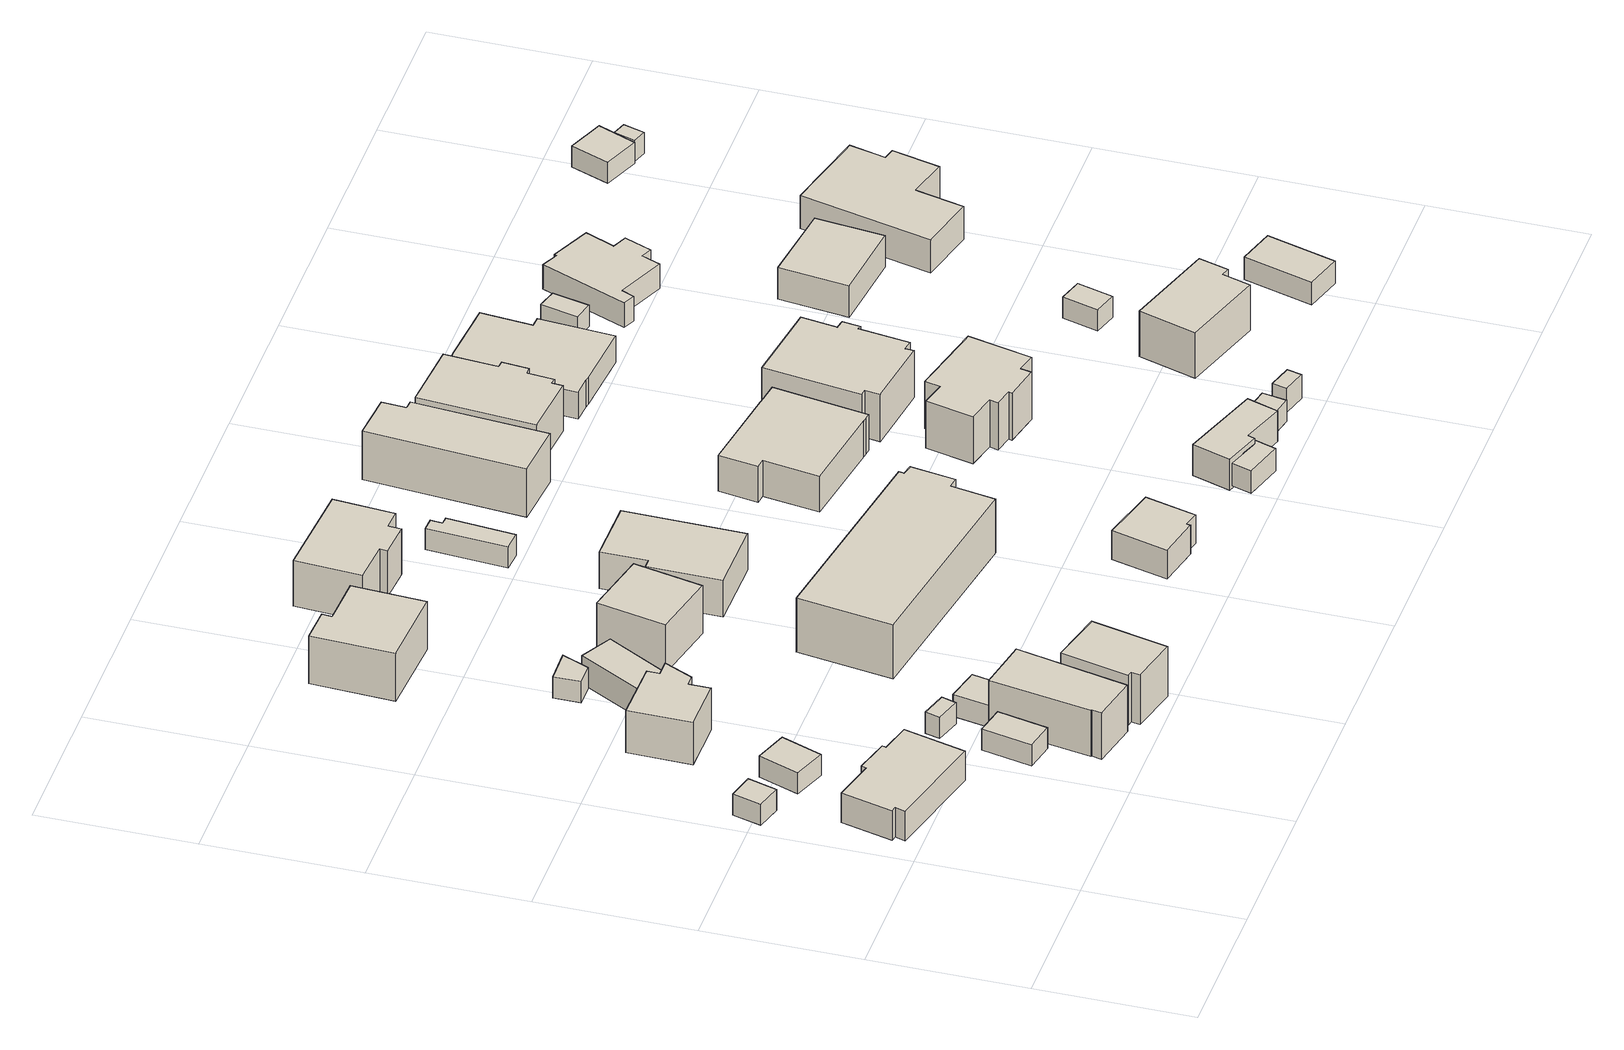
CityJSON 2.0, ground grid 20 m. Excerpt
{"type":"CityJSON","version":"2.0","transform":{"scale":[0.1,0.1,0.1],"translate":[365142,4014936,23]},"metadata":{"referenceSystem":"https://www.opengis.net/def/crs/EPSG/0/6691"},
"CityObjects":{
"building1":{"type":"Building","attributes":{"枝番":1,"利根川水系渡良瀬川洪水浸水想定区域（想定最大規模）.規模":"L2","利根川水系渡良瀬川洪水浸水想定区域（想定最大規模）.浸水ランク":"2","利根川水系渡良瀬川洪水浸水想定区域（想定最大規模）.浸水深":1.16,"利根川水系渡良瀬川洪水浸水想定区域（想定最大規模）.継続時間":5.3,"利根川水系矢場川洪水浸水想定区域（想定最大規模）.規模":"L2","利根川水系矢場川洪水浸水想定区域（想定最大規模）.浸水ランク":"1","利根川水系矢場川洪水浸水想定区域（想定最大規模）.浸水深":0.3,"usage":"413","measuredHeight":4,"BuildingDetails.prefecture":"10","BuildingDetails.city":"10207","BuildingDetails.surveyYear":2016},"geometry":[{"type":"Solid","lod":"1","boundaries":[[[[0,1,2,3]],[[2,4,5,3]],[[1,6,4,2]],[[0,7,6,1]],[[3,5,7,0]],[[4,6,7,5]]]]}]},
"building2":{"type":"Building","attributes":{"枝番":1,"利根川水系渡良瀬川洪水浸水想定区域（想定最大規模）.規模":"L2","利根川水系渡良瀬川洪水浸水想定区域（想定最大規模）.浸水ランク":"2","利根川水系渡良瀬川洪水浸水想定区域（想定最大規模）.浸水深":0.64,"利根川水系渡良瀬川洪水浸水想定区域（想定最大規模）.継続時間":5.4,"利根川水系矢場川洪水浸水想定区域（想定最大規模）.規模":"L2","利根川水系矢場川洪水浸水想定区域（想定最大規模）.浸水ランク":"1","利根川水系矢場川洪水浸水想定区域（想定最大規模）.浸水深":0.3,"usage":"411","measuredHeight":5.2,"BuildingDetails.prefecture":"10","BuildingDetails.city":"10207","BuildingDetails.surveyYear":2016},"geometry":[{"type":"Solid","lod":"1","boundaries":[[[[8,9,10,11,12,13,14,15,16,17]],[[16,18,19,17]],[[15,20,18,16]],[[14,21,20,15]],[[13,22,21,14]],[[12,23,22,13]],[[11,24,23,12]],[[10,25,24,11]],[[9,26,25,10]],[[8,27,26,9]],[[17,19,27,8]],[[18,20,21,22,23,24,25,26,27,19]]]]}]},
"building3":{"type":"Building","attributes":{"枝番":1,"利根川水系渡良瀬川洪水浸水想定区域（想定最大規模）.規模":"L2","利根川水系渡良瀬川洪水浸水想定区域（想定最大規模）.浸水ランク":"2","利根川水系渡良瀬川洪水浸水想定区域（想定最大規模）.浸水深":1.16,"利根川水系渡良瀬川洪水浸水想定区域（想定最大規模）.継続時間":5.3,"利根川水系矢場川洪水浸水想定区域（想定最大規模）.規模":"L2","利根川水系矢場川洪水浸水想定区域（想定最大規模）.浸水ランク":"1","利根川水系矢場川洪水浸水想定区域（想定最大規模）.浸水深":0.3,"usage":"413","measuredHeight":3.2,"BuildingDetails.prefecture":"10","BuildingDetails.city":"10207","BuildingDetails.surveyYear":2016},"geometry":[{"type":"Solid","lod":"1","boundaries":[[[[28,29,30,31]],[[30,32,33,31]],[[29,34,32,30]],[[28,35,34,29]],[[31,33,35,28]],[[32,34,35,33]]]]}]},
"building4":{"type":"Building","attributes":{"枝番":1,"利根川水系渡良瀬川洪水浸水想定区域（想定最大規模）.規模":"L2","利根川水系渡良瀬川洪水浸水想定区域（想定最大規模）.浸水ランク":"2","利根川水系渡良瀬川洪水浸水想定区域（想定最大規模）.浸水深":0.61,"利根川水系渡良瀬川洪水浸水想定区域（想定最大規模）.継続時間":4.1,"利根川水系矢場川洪水浸水想定区域（想定最大規模）.規模":"L2","measuredHeight":4,"BuildingDetails.prefecture":"10","BuildingDetails.city":"10207"},"geometry":[{"type":"Solid","lod":"1","boundaries":[[[[36,37,38,39]],[[38,40,41,39]],[[37,42,40,38]],[[36,43,42,37]],[[39,41,43,36]],[[40,42,43,41]]]]}]},
"building5":{"type":"Building","attributes":{"枝番":1,"利根川水系渡良瀬川洪水浸水想定区域（想定最大規模）.規模":"L2","利根川水系渡良瀬川洪水浸水想定区域（想定最大規模）.浸水ランク":"2","利根川水系渡良瀬川洪水浸水想定区域（想定最大規模）.浸水深":1.21,"利根川水系渡良瀬川洪水浸水想定区域（想定最大規模）.継続時間":5.9,"利根川水系矢場川洪水浸水想定区域（想定最大規模）.規模":"L2","利根川水系矢場川洪水浸水想定区域（想定最大規模）.浸水ランク":"1","利根川水系矢場川洪水浸水想定区域（想定最大規模）.浸水深":0.31,"usage":"401","measuredHeight":6.3,"BuildingDetails.prefecture":"10","BuildingDetails.city":"10207","BuildingDetails.surveyYear":2016},"geometry":[{"type":"Solid","lod":"1","boundaries":[[[[44,45,46,47,48,49,50,51]],[[50,52,53,51]],[[49,54,52,50]],[[48,55,54,49]],[[47,56,55,48]],[[46,57,56,47]],[[45,58,57,46]],[[44,59,58,45]],[[51,53,59,44]],[[52,54,55,56,57,58,59,53]]]]}]},
"building6":{"type":"Building","attributes":{"枝番":1,"利根川水系渡良瀬川洪水浸水想定区域（想定最大規模）.規模":"L2","利根川水系渡良瀬川洪水浸水想定区域（想定最大規模）.浸水ランク":"2","利根川水系渡良瀬川洪水浸水想定区域（想定最大規模）.浸水深":1.22,"利根川水系渡良瀬川洪水浸水想定区域（想定最大規模）.継続時間":4.1,"利根川水系矢場川洪水浸水想定区域（想定最大規模）.規模":"L2","利根川水系矢場川洪水浸水想定区域（想定最大規模）.浸水ランク":"1","利根川水系矢場川洪水浸水想定区域（想定最大規模）.浸水深":0.34,"BuildingDetails.prefecture":"10","BuildingDetails.city":"10207"},"geometry":[{"type":"Solid","lod":"1","boundaries":[[[[60,61,62,63]],[[62,64,65,63]],[[61,66,64,62]],[[60,67,66,61]],[[63,65,67,60]],[[64,66,67,65]]]]}]},
"building7":{"type":"Building","attributes":{"枝番":1,"利根川水系渡良瀬川洪水浸水想定区域（想定最大規模）.規模":"L2","利根川水系渡良瀬川洪水浸水想定区域（想定最大規模）.浸水ランク":"2","利根川水系渡良瀬川洪水浸水想定区域（想定最大規模）.浸水深":0.88,"利根川水系渡良瀬川洪水浸水想定区域（想定最大規模）.継続時間":4.1,"利根川水系矢場川洪水浸水想定区域（想定最大規模）.規模":"L2","利根川水系矢場川洪水浸水想定区域（想定最大規模）.浸水ランク":"1","利根川水系矢場川洪水浸水想定区域（想定最大規模）.浸水深":0.02,"usage":"411","measuredHeight":7.5,"BuildingDetails.prefecture":"10","BuildingDetails.city":"10207","BuildingDetails.surveyYear":2016},"geometry":[{"type":"Solid","lod":"1","boundaries":[[[[68,69,70,71,72,73]],[[72,74,75,73]],[[71,76,74,72]],[[70,77,76,71]],[[69,78,77,70]],[[68,79,78,69]],[[73,75,79,68]],[[74,76,77,78,79,75]]]]}]},
"building8":{"type":"Building","attributes":{"枝番":1,"利根川水系渡良瀬川洪水浸水想定区域（想定最大規模）.規模":"L2","利根川水系渡良瀬川洪水浸水想定区域（想定最大規模）.浸水ランク":"2","利根川水系渡良瀬川洪水浸水想定区域（想定最大規模）.浸水深":1.3,"利根川水系渡良瀬川洪水浸水想定区域（想定最大規模）.継続時間":4.1,"利根川水系矢場川洪水浸水想定区域（想定最大規模）.規模":"L2","利根川水系矢場川洪水浸水想定区域（想定最大規模）.浸水ランク":"1","利根川水系矢場川洪水浸水想定区域（想定最大規模）.浸水深":0.41,"measuredHeight":3.9,"BuildingDetails.prefecture":"10","BuildingDetails.city":"10207"},"geometry":[{"type":"Solid","lod":"1","boundaries":[[[[80,81,82,83]],[[82,84,85,83]],[[81,86,84,82]],[[80,87,86,81]],[[83,85,87,80]],[[84,86,87,85]]]]}]},
"building9":{"type":"Building","attributes":{"枝番":1,"利根川水系渡良瀬川洪水浸水想定区域（想定最大規模）.規模":"L2","利根川水系渡良瀬川洪水浸水想定区域（想定最大規模）.浸水ランク":"2","利根川水系渡良瀬川洪水浸水想定区域（想定最大規模）.浸水深":0.98,"利根川水系渡良瀬川洪水浸水想定区域（想定最大規模）.継続時間":4.1,"利根川水系矢場川洪水浸水想定区域（想定最大規模）.規模":"L2","利根川水系矢場川洪水浸水想定区域（想定最大規模）.浸水ランク":"1","利根川水系矢場川洪水浸水想定区域（想定最大規模）.浸水深":0.09,"usage":"411","measuredHeight":7.8,"BuildingDetails.prefecture":"10","BuildingDetails.city":"10207","BuildingDetails.surveyYear":2016},"geometry":[{"type":"Solid","lod":"1","boundaries":[[[[88,89,90,91,92,93]],[[92,94,95,93]],[[91,96,94,92]],[[90,97,96,91]],[[89,98,97,90]],[[88,99,98,89]],[[93,95,99,88]],[[94,96,97,98,99,95]]]]}]},
"building10":{"type":"Building","attributes":{"枝番":1,"利根川水系渡良瀬川洪水浸水想定区域（想定最大規模）.規模":"L2","利根川水系渡良瀬川洪水浸水想定区域（想定最大規模）.浸水ランク":"2","利根川水系渡良瀬川洪水浸水想定区域（想定最大規模）.浸水深":1.41,"利根川水系渡良瀬川洪水浸水想定区域（想定最大規模）.継続時間":5.9,"利根川水系矢場川洪水浸水想定区域（想定最大規模）.規模":"L2","利根川水系矢場川洪水浸水想定区域（想定最大規模）.浸水ランク":"2","利根川水系矢場川洪水浸水想定区域（想定最大規模）.浸水深":0.51,"usage":"441","measuredHeight":4.3,"BuildingDetails.prefecture":"10","BuildingDetails.city":"10207","BuildingDetails.surveyYear":2016},"geometry":[{"type":"Solid","lod":"1","boundaries":[[[[100,101,102,103]],[[102,104,105,103]],[[101,106,104,102]],[[100,107,106,101]],[[103,105,107,100]],[[104,106,107,105]]]]}]},
"building11":{"type":"Building","attributes":{"枝番":1,"利根川水系渡良瀬川洪水浸水想定区域（想定最大規模）.規模":"L2","利根川水系渡良瀬川洪水浸水想定区域（想定最大規模）.浸水ランク":"2","利根川水系渡良瀬川洪水浸水想定区域（想定最大規模）.浸水深":1.41,"利根川水系渡良瀬川洪水浸水想定区域（想定最大規模）.継続時間":5.9,"利根川水系矢場川洪水浸水想定区域（想定最大規模）.規模":"L2","利根川水系矢場川洪水浸水想定区域（想定最大規模）.浸水ランク":"2","利根川水系矢場川洪水浸水想定区域（想定最大規模）.浸水深":0.53,"usage":"441","measuredHeight":3.3,"BuildingDetails.prefecture":"10","BuildingDetails.city":"10207","BuildingDetails.surveyYear":2016},"geometry":[{"type":"Solid","lod":"1","boundaries":[[[[108,109,110,111]],[[110,112,113,111]],[[109,114,112,110]],[[108,115,114,109]],[[111,113,115,108]],[[112,114,115,113]]]]}]},
"building12":{"type":"Building","attributes":{"枝番":1,"利根川水系渡良瀬川洪水浸水想定区域（想定最大規模）.規模":"L2","利根川水系渡良瀬川洪水浸水想定区域（想定最大規模）.浸水ランク":"2","利根川水系渡良瀬川洪水浸水想定区域（想定最大規模）.浸水深":0.83,"利根川水系渡良瀬川洪水浸水想定区域（想定最大規模）.継続時間":5.1,"利根川水系矢場川洪水浸水想定区域（想定最大規模）.規模":"L2","利根川水系矢場川洪水浸水想定区域（想定最大規模）.浸水ランク":"1","利根川水系矢場川洪水浸水想定区域（想定最大規模）.浸水深":0.1,"usage":"413","measuredHeight":6.8,"BuildingDetails.prefecture":"10","BuildingDetails.city":"10207","BuildingDetails.surveyYear":2016},"geometry":[{"type":"Solid","lod":"1","boundaries":[[[[116,117,118,119,120,121]],[[120,122,123,121]],[[119,124,122,120]],[[118,125,124,119]],[[117,126,125,118]],[[116,127,126,117]],[[121,123,127,116]],[[122,124,125,126,127,123]]]]}]},
"building13":{"type":"Building","attributes":{"枝番":1,"利根川水系渡良瀬川洪水浸水想定区域（想定最大規模）.規模":"L2","利根川水系渡良瀬川洪水浸水想定区域（想定最大規模）.浸水ランク":"2","利根川水系渡良瀬川洪水浸水想定区域（想定最大規模）.浸水深":0.93,"利根川水系渡良瀬川洪水浸水想定区域（想定最大規模）.継続時間":5.1,"利根川水系矢場川洪水浸水想定区域（想定最大規模）.規模":"L2","利根川水系矢場川洪水浸水想定区域（想定最大規模）.浸水ランク":"1","利根川水系矢場川洪水浸水想定区域（想定最大規模）.浸水深":0.09,"measuredHeight":3.9,"BuildingDetails.prefecture":"10","BuildingDetails.city":"10207"},"geometry":[{"type":"Solid","lod":"1","boundaries":[[[[128,129,130,131]],[[130,132,133,131]],[[129,134,132,130]],[[128,135,134,129]],[[131,133,135,128]],[[132,134,135,133]]]]}]},
"building14":{"type":"Building","attributes":{"枝番":1,"利根川水系渡良瀬川洪水浸水想定区域（想定最大規模）.規模":"L2","利根川水系渡良瀬川洪水浸水想定区域（想定最大規模）.浸水ランク":"2","利根川水系渡良瀬川洪水浸水想定区域（想定最大規模）.浸水深":1.1,"利根川水系渡良瀬川洪水浸水想定区域（想定最大規模）.継続時間":5.9,"利根川水系矢場川洪水浸水想定区域（想定最大規模）.規模":"L2","利根川水系矢場川洪水浸水想定区域（想定最大規模）.浸水ランク":"1","利根川水系矢場川洪水浸水想定区域（想定最大規模）.浸水深":0.19,"usage":"411","measuredHeight":7.9,"BuildingDetails.prefecture":"10","BuildingDetails.city":"10207","BuildingDetails.surveyYear":2016},"geometry":[{"type":"Solid","lod":"1","boundaries":[[[[136,137,138,139]],[[138,140,141,139]],[[137,142,140,138]],[[136,143,142,137]],[[139,141,143,136]],[[140,142,143,141]]]]}]},
"building15":{"type":"Building","attributes":{"枝番":1,"利根川水系渡良瀬川洪水浸水想定区域（想定最大規模）.規模":"L2","利根川水系渡良瀬川洪水浸水想定区域（想定最大規模）.浸水ランク":"2","利根川水系渡良瀬川洪水浸水想定区域（想定最大規模）.浸水深":1.11,"利根川水系渡良瀬川洪水浸水想定区域（想定最大規模）.継続時間":5.1,"利根川水系矢場川洪水浸水想定区域（想定最大規模）.規模":"L2","利根川水系矢場川洪水浸水想定区域（想定最大規模）.浸水ランク":"1","利根川水系矢場川洪水浸水想定区域（想定最大規模）.浸水深":0.26,"BuildingDetails.prefecture":"10","BuildingDetails.city":"10207"},"geometry":[{"type":"Solid","lod":"1","boundaries":[[[[144,145,146,147]],[[146,148,149,147]],[[145,150,148,146]],[[144,151,150,145]],[[147,149,151,144]],[[148,150,151,149]]]]}]},
"building16":{"type":"Building","attributes":{"枝番":1,"利根川水系渡良瀬川洪水浸水想定区域（想定最大規模）.規模":"L2","利根川水系渡良瀬川洪水浸水想定区域（想定最大規模）.浸水ランク":"2","利根川水系渡良瀬川洪水浸水想定区域（想定最大規模）.浸水深":1.63,"利根川水系渡良瀬川洪水浸水想定区域（想定最大規模）.継続時間":7.4,"利根川水系矢場川洪水浸水想定区域（想定最大規模）.規模":"L2","利根川水系矢場川洪水浸水想定区域（想定最大規模）.浸水ランク":"2","利根川水系矢場川洪水浸水想定区域（想定最大規模）.浸水深":0.7,"利根川水系矢場川洪水浸水想定区域（想定最大規模）.継続時間":8.7,"usage":"412","measuredHeight":9.5,"BuildingDetails.prefecture":"10","BuildingDetails.city":"10207","BuildingDetails.surveyYear":2016},"geometry":[{"type":"Solid","lod":"1","boundaries":[[[[152,153,154,155,156,157,158,159]],[[158,160,161,159]],[[157,162,160,158]],[[156,163,162,157]],[[155,164,163,156]],[[154,165,164,155]],[[153,166,165,154]],[[152,167,166,153]],[[159,161,167,152]],[[160,162,163,164,165,166,167,161]]]]}]},
"building17":{"type":"Building","attributes":{"枝番":1,"利根川水系渡良瀬川洪水浸水想定区域（想定最大規模）.規模":"L2","利根川水系渡良瀬川洪水浸水想定区域（想定最大規模）.浸水ランク":"2","利根川水系渡良瀬川洪水浸水想定区域（想定最大規模）.浸水深":0.86,"利根川水系渡良瀬川洪水浸水想定区域（想定最大規模）.継続時間":5.1,"利根川水系矢場川洪水浸水想定区域（想定最大規模）.規模":"L2","利根川水系矢場川洪水浸水想定区域（想定最大規模）.浸水ランク":"1","利根川水系矢場川洪水浸水想定区域（想定最大規模）.浸水深":0.1,"usage":"411","measuredHeight":7.8,"BuildingDetails.prefecture":"10","BuildingDetails.city":"10207","BuildingDetails.surveyYear":2016},"geometry":[{"type":"Solid","lod":"1","boundaries":[[[[168,169,170,171,172,173,174,175]],[[174,176,177,175]],[[173,178,176,174]],[[172,179,178,173]],[[171,180,179,172]],[[170,181,180,171]],[[169,182,181,170]],[[168,183,182,169]],[[175,177,183,168]],[[176,178,179,180,181,182,183,177]]]]}]},
"building18":{"type":"Building","attributes":{"枝番":1,"利根川水系渡良瀬川洪水浸水想定区域（想定最大規模）.規模":"L2","利根川水系渡良瀬川洪水浸水想定区域（想定最大規模）.浸水ランク":"2","利根川水系渡良瀬川洪水浸水想定区域（想定最大規模）.浸水深":1.39,"利根川水系渡良瀬川洪水浸水想定区域（想定最大規模）.継続時間":5.7,"利根川水系矢場川洪水浸水想定区域（想定最大規模）.規模":"L2","利根川水系矢場川洪水浸水想定区域（想定最大規模）.浸水ランク":"1","利根川水系矢場川洪水浸水想定区域（想定最大規模）.浸水深":0.49,"usage":"411","measuredHeight":7.4,"BuildingDetails.prefecture":"10","BuildingDetails.city":"10207","BuildingDetails.surveyYear":2016},"geometry":[{"type":"Solid","lod":"1","boundaries":[[[[184,185,186,187,188,189]],[[188,190,191,189]],[[187,192,190,188]],[[186,193,192,187]],[[185,194,193,186]],[[184,195,194,185]],[[189,191,195,184]],[[190,192,193,194,195,191]]]]}]},
"building19":{"type":"Building","attributes":{"枝番":1,"利根川水系渡良瀬川洪水浸水想定区域（想定最大規模）.規模":"L2","利根川水系渡良瀬川洪水浸水想定区域（想定最大規模）.浸水ランク":"2","利根川水系渡良瀬川洪水浸水想定区域（想定最大規模）.浸水深":1.2,"利根川水系渡良瀬川洪水浸水想定区域（想定最大規模）.継続時間":5.5,"利根川水系矢場川洪水浸水想定区域（想定最大規模）.規模":"L2","利根川水系矢場川洪水浸水想定区域（想定最大規模）.浸水ランク":"1","利根川水系矢場川洪水浸水想定区域（想定最大規模）.浸水深":0.32,"usage":"411","measuredHeight":3.1,"BuildingDetails.prefecture":"10","BuildingDetails.city":"10207","BuildingDetails.surveyYear":2016},"geometry":[{"type":"Solid","lod":"1","boundaries":[[[[196,197,198,199,200,201]],[[200,202,203,201]],[[199,204,202,200]],[[198,205,204,199]],[[197,206,205,198]],[[196,207,206,197]],[[201,203,207,196]],[[202,204,205,206,207,203]]]]}]},
"building20":{"type":"Building","attributes":{"枝番":1,"利根川水系渡良瀬川洪水浸水想定区域（想定最大規模）.規模":"L2","利根川水系渡良瀬川洪水浸水想定区域（想定最大規模）.浸水ランク":"2","利根川水系渡良瀬川洪水浸水想定区域（想定最大規模）.浸水深":1.5,"利根川水系渡良瀬川洪水浸水想定区域（想定最大規模）.継続時間":4.9,"利根川水系矢場川洪水浸水想定区域（想定最大規模）.規模":"L2","利根川水系矢場川洪水浸水想定区域（想定最大規模）.浸水ランク":"2","利根川水系矢場川洪水浸水想定区域（想定最大規模）.浸水深":0.57,"usage":"411","measuredHeight":5.4,"BuildingDetails.prefecture":"10","BuildingDetails.city":"10207","BuildingDetails.surveyYear":2016},"geometry":[{"type":"Solid","lod":"1","boundaries":[[[[208,209,210,211,212,213]],[[212,214,215,213]],[[211,216,214,212]],[[210,217,216,211]],[[209,218,217,210]],[[208,219,218,209]],[[213,215,219,208]],[[214,216,217,218,219,215]]]]}]},
"building21":{"type":"Building","attributes":{"枝番":1,"利根川水系渡良瀬川洪水浸水想定区域（想定最大規模）.規模":"L2","利根川水系渡良瀬川洪水浸水想定区域（想定最大規模）.浸水ランク":"2","利根川水系渡良瀬川洪水浸水想定区域（想定最大規模）.浸水深":1.29,"利根川水系渡良瀬川洪水浸水想定区域（想定最大規模）.継続時間":5.5,"利根川水系矢場川洪水浸水想定区域（想定最大規模）.規模":"L2","利根川水系矢場川洪水浸水想定区域（想定最大規模）.浸水ランク":"1","利根川水系矢場川洪水浸水想定区域（想定最大規模）.浸水深":0.4,"usage":"413","measuredHeight":7.7,"BuildingDetails.prefecture":"10","BuildingDetails.city":"10207","BuildingDetails.surveyYear":2016},"geometry":[{"type":"Solid","lod":"1","boundaries":[[[[220,221,222,223,224,225]],[[224,226,227,225]],[[223,228,226,224]],[[222,229,228,223]],[[221,230,229,222]],[[220,231,230,221]],[[225,227,231,220]],[[226,228,229,230,231,227]]]]}]},
"building22":{"type":"Building","attributes":{"枝番":1,"利根川水系渡良瀬川洪水浸水想定区域（想定最大規模）.規模":"L2","利根川水系渡良瀬川洪水浸水想定区域（想定最大規模）.浸水ランク":"2","利根川水系渡良瀬川洪水浸水想定区域（想定最大規模）.浸水深":1.09,"利根川水系渡良瀬川洪水浸水想定区域（想定最大規模）.継続時間":4.5,"利根川水系矢場川洪水浸水想定区域（想定最大規模）.規模":"L2","利根川水系矢場川洪水浸水想定区域（想定最大規模）.浸水ランク":"1","利根川水系矢場川洪水浸水想定区域（想定最大規模）.浸水深":0.06,"measuredHeight":3.7,"BuildingDetails.prefecture":"10","BuildingDetails.city":"10207"},"geometry":[{"type":"Solid","lod":"1","boundaries":[[[[232,233,234,235,236,237]],[[236,238,239,237]],[[235,240,238,236]],[[234,241,240,235]],[[233,242,241,234]],[[232,243,242,233]],[[237,239,243,232]],[[238,240,241,242,243,239]]]]}]},
"building23":{"type":"Building","attributes":{"name":"館林多々良郵便局","枝番":1,"利根川水系渡良瀬川洪水浸水想定区域（想定最大規模）.規模":"L2","利根川水系渡良瀬川洪水浸水想定区域（想定最大規模）.浸水ランク":"2","利根川水系渡良瀬川洪水浸水想定区域（想定最大規模）.浸水深":1.16,"利根川水系渡良瀬川洪水浸水想定区域（想定最大規模）.継続時間":5,"利根川水系矢場川洪水浸水想定区域（想定最大規模）.規模":"L2","利根川水系矢場川洪水浸水想定区域（想定最大規模）.浸水ランク":"1","利根川水系矢場川洪水浸水想定区域（想定最大規模）.浸水深":0.24,"usage":"401","measuredHeight":6.4,"BuildingDetails.prefecture":"10","BuildingDetails.city":"10207","BuildingDetails.surveyYear":2016},"geometry":[{"type":"Solid","lod":"1","boundaries":[[[[244,245,246,247,248,249,250,251,252,253]],[[252,254,255,253]],[[251,256,254,252]],[[250,257,256,251]],[[249,258,257,250]],[[248,259,258,249]],[[247,260,259,248]],[[246,261,260,247]],[[245,262,261,246]],[[244,263,262,245]],[[253,255,263,244]],[[254,256,257,258,259,260,261,262,263,255]]]]}]},
"building24":{"type":"Building","attributes":{"枝番":1,"利根川水系渡良瀬川洪水浸水想定区域（想定最大規模）.規模":"L2","利根川水系渡良瀬川洪水浸水想定区域（想定最大規模）.浸水ランク":"2","利根川水系渡良瀬川洪水浸水想定区域（想定最大規模）.浸水深":1.6,"利根川水系渡良瀬川洪水浸水想定区域（想定最大規模）.継続時間":6.5,"利根川水系矢場川洪水浸水想定区域（想定最大規模）.規模":"L2","利根川水系矢場川洪水浸水想定区域（想定最大規模）.浸水ランク":"2","利根川水系矢場川洪水浸水想定区域（想定最大規模）.浸水深":0.56,"usage":"411","measuredHeight":5.2,"BuildingDetails.prefecture":"10","BuildingDetails.city":"10207","BuildingDetails.surveyYear":2016},"geometry":[{"type":"Solid","lod":"1","boundaries":[[[[264,265,266,267,268,269]],[[268,270,271,269]],[[267,272,270,268]],[[266,273,272,267]],[[265,274,273,266]],[[264,275,274,265]],[[269,271,275,264]],[[270,272,273,274,275,271]]]]}]},
"building25":{"type":"Building","attributes":{"枝番":1,"利根川水系渡良瀬川洪水浸水想定区域（想定最大規模）.規模":"L2","利根川水系渡良瀬川洪水浸水想定区域（想定最大規模）.浸水ランク":"2","利根川水系渡良瀬川洪水浸水想定区域（想定最大規模）.浸水深":0.99,"利根川水系渡良瀬川洪水浸水想定区域（想定最大規模）.継続時間":5.5,"利根川水系矢場川洪水浸水想定区域（想定最大規模）.規模":"L2","利根川水系矢場川洪水浸水想定区域（想定最大規模）.浸水ランク":"1","利根川水系矢場川洪水浸水想定区域（想定最大規模）.浸水深":0.1,"usage":"411","measuredHeight":8.4,"BuildingDetails.prefecture":"10","BuildingDetails.city":"10207","BuildingDetails.surveyYear":2016},"geometry":[{"type":"Solid","lod":"1","boundaries":[[[[276,277,278,279,280,281,282,283,284,285]],[[284,286,287,285]],[[283,288,286,284]],[[282,289,288,283]],[[281,290,289,282]],[[280,291,290,281]],[[279,292,291,280]],[[278,293,292,279]],[[277,294,293,278]],[[276,295,294,277]],[[285,287,295,276]],[[286,288,289,290,291,292,293,294,295,287]]]]}]},
"building26":{"type":"Building","attributes":{"枝番":1,"利根川水系渡良瀬川洪水浸水想定区域（想定最大規模）.規模":"L2","利根川水系渡良瀬川洪水浸水想定区域（想定最大規模）.浸水ランク":"2","利根川水系渡良瀬川洪水浸水想定区域（想定最大規模）.浸水深":1.52,"利根川水系渡良瀬川洪水浸水想定区域（想定最大規模）.継続時間":6.9,"利根川水系矢場川洪水浸水想定区域（想定最大規模）.規模":"L2","利根川水系矢場川洪水浸水想定区域（想定最大規模）.浸水ランク":"2","利根川水系矢場川洪水浸水想定区域（想定最大規模）.浸水深":0.54,"利根川水系矢場川洪水浸水想定区域（想定最大規模）.継続時間":3.6,"usage":"411","measuredHeight":7.9,"BuildingDetails.prefecture":"10","BuildingDetails.city":"10207","BuildingDetails.surveyYear":2016},"geometry":[{"type":"Solid","lod":"1","boundaries":[[[[296,297,298,299,300,301,302,303,304,305,306,307]],[[306,308,309,307]],[[305,310,308,306]],[[304,311,310,305]],[[303,312,311,304]],[[302,313,312,303]],[[301,314,313,302]],[[300,315,314,301]],[[299,316,315,300]],[[298,317,316,299]],[[297,318,317,298]],[[296,319,318,297]],[[307,309,319,296]],[[308,310,311,312,313,314,315,316,317,318,319,309]]]]}]},
"building27":{"type":"Building","attributes":{"枝番":1,"利根川水系渡良瀬川洪水浸水想定区域（想定最大規模）.規模":"L2","利根川水系渡良瀬川洪水浸水想定区域（想定最大規模）.浸水ランク":"2","利根川水系渡良瀬川洪水浸水想定区域（想定最大規模）.浸水深":1.99,"利根川水系渡良瀬川洪水浸水想定区域（想定最大規模）.継続時間":6.5,"利根川水系矢場川洪水浸水想定区域（想定最大規模）.規模":"L2","利根川水系矢場川洪水浸水想定区域（想定最大規模）.浸水ランク":"2","利根川水系矢場川洪水浸水想定区域（想定最大規模）.浸水深":0.93,"measuredHeight":3.1,"BuildingDetails.prefecture":"10","BuildingDetails.city":"10207"},"geometry":[{"type":"Solid","lod":"1","boundaries":[[[[320,321,322,323]],[[322,324,325,323]],[[321,326,324,322]],[[320,327,326,321]],[[323,325,327,320]],[[324,326,327,325]]]]}]},
"building28":{"type":"Building","attributes":{"枝番":1,"利根川水系渡良瀬川洪水浸水想定区域（想定最大規模）.規模":"L2","利根川水系渡良瀬川洪水浸水想定区域（想定最大規模）.浸水ランク":"2","利根川水系渡良瀬川洪水浸水想定区域（想定最大規模）.浸水深":1.15,"利根川水系渡良瀬川洪水浸水想定区域（想定最大規模）.継続時間":5,"利根川水系矢場川洪水浸水想定区域（想定最大規模）.規模":"L2","利根川水系矢場川洪水浸水想定区域（想定最大規模）.浸水ランク":"1","利根川水系矢場川洪水浸水想定区域（想定最大規模）.浸水深":0.18,"usage":"415","measuredHeight":8.1,"BuildingDetails.prefecture":"10","BuildingDetails.city":"10207","BuildingDetails.surveyYear":2016},"geometry":[{"type":"Solid","lod":"1","boundaries":[[[[328,329,330,331,332,333,334,335,336,337,338,339]],[[338,340,341,339]],[[337,342,340,338]],[[336,343,342,337]],[[335,344,343,336]],[[334,345,344,335]],[[333,346,345,334]],[[332,347,346,333]],[[331,348,347,332]],[[330,349,348,331]],[[329,350,349,330]],[[328,351,350,329]],[[339,341,351,328]],[[340,342,343,344,345,346,347,348,349,350,351,341]]]]}]},
"building29":{"type":"Building","attributes":{"枝番":1,"利根川水系渡良瀬川洪水浸水想定区域（想定最大規模）.規模":"L2","利根川水系渡良瀬川洪水浸水想定区域（想定最大規模）.浸水ランク":"2","利根川水系渡良瀬川洪水浸水想定区域（想定最大規模）.浸水深":1.99,"利根川水系渡良瀬川洪水浸水想定区域（想定最大規模）.継続時間":8.1,"利根川水系矢場川洪水浸水想定区域（想定最大規模）.規模":"L2","利根川水系矢場川洪水浸水想定区域（想定最大規模）.浸水ランク":"2","利根川水系矢場川洪水浸水想定区域（想定最大規模）.浸水深":0.89,"利根川水系矢場川洪水浸水想定区域（想定最大規模）.継続時間":7.1,"measuredHeight":3.5,"BuildingDetails.prefecture":"10","BuildingDetails.city":"10207"},"geometry":[{"type":"Solid","lod":"1","boundaries":[[[[352,353,354,355]],[[354,356,357,355]],[[353,358,356,354]],[[352,359,358,353]],[[355,357,359,352]],[[356,358,359,357]]]]}]},
"building30":{"type":"Building","attributes":{"枝番":1,"利根川水系渡良瀬川洪水浸水想定区域（想定最大規模）.規模":"L2","利根川水系渡良瀬川洪水浸水想定区域（想定最大規模）.浸水ランク":"2","利根川水系渡良瀬川洪水浸水想定区域（想定最大規模）.浸水深":1.17,"利根川水系渡良瀬川洪水浸水想定区域（想定最大規模）.継続時間":5.5,"利根川水系矢場川洪水浸水想定区域（想定最大規模）.規模":"L2","利根川水系矢場川洪水浸水想定区域（想定最大規模）.浸水ランク":"1","利根川水系矢場川洪水浸水想定区域（想定最大規模）.浸水深":0.28,"usage":"411","measuredHeight":6.6,"BuildingDetails.prefecture":"10","BuildingDetails.city":"10207","BuildingDetails.surveyYear":2016},"geometry":[{"type":"Solid","lod":"1","boundaries":[[[[360,361,362,363,364,365,366,367,368,369,370,371]],[[370,372,373,371]],[[369,374,372,370]],[[368,375,374,369]],[[367,376,375,368]],[[366,377,376,367]],[[365,378,377,366]],[[364,379,378,365]],[[363,380,379,364]],[[362,381,380,363]],[[361,382,381,362]],[[360,383,382,361]],[[371,373,383,360]],[[372,374,375,376,377,378,379,380,381,382,383,373]]]]}]},
"building31":{"type":"Building","attributes":{"枝番":1,"利根川水系渡良瀬川洪水浸水想定区域（想定最大規模）.規模":"L2","利根川水系渡良瀬川洪水浸水想定区域（想定最大規模）.浸水ランク":"2","利根川水系渡良瀬川洪水浸水想定区域（想定最大規模）.浸水深":1.69,"利根川水系渡良瀬川洪水浸水想定区域（想定最大規模）.継続時間":8.1,"利根川水系矢場川洪水浸水想定区域（想定最大規模）.規模":"L2","利根川水系矢場川洪水浸水想定区域（想定最大規模）.浸水ランク":"2","利根川水系矢場川洪水浸水想定区域（想定最大規模）.浸水深":0.57,"利根川水系矢場川洪水浸水想定区域（想定最大規模）.継続時間":7.1,"usage":"411","measuredHeight":7.5,"BuildingDetails.prefecture":"10","BuildingDetails.city":"10207","BuildingDetails.surveyYear":2016},"geometry":[{"type":"Solid","lod":"1","boundaries":[[[[384,385,386,387,388,389]],[[388,390,391,389]],[[387,392,390,388]],[[386,393,392,387]],[[385,394,393,386]],[[384,395,394,385]],[[389,391,395,384]],[[390,392,393,394,395,391]]]]}]},
"building32":{"type":"Building","attributes":{"枝番":1,"利根川水系渡良瀬川洪水浸水想定区域（想定最大規模）.規模":"L2","利根川水系渡良瀬川洪水浸水想定区域（想定最大規模）.浸水ランク":"2","利根川水系渡良瀬川洪水浸水想定区域（想定最大規模）.浸水深":1.37,"利根川水系渡良瀬川洪水浸水想定区域（想定最大規模）.継続時間":5.5,"利根川水系矢場川洪水浸水想定区域（想定最大規模）.規模":"L2","利根川水系矢場川洪水浸水想定区域（想定最大規模）.浸水ランク":"1","利根川水系矢場川洪水浸水想定区域（想定最大規模）.浸水深":0.46,"BuildingDetails.prefecture":"10","BuildingDetails.city":"10207"},"geometry":[{"type":"Solid","lod":"1","boundaries":[[[[396,397,398,399]],[[398,400,401,399]],[[397,402,400,398]],[[396,403,402,397]],[[399,401,403,396]],[[400,402,403,401]]]]}]},
"building33":{"type":"Building","attributes":{"枝番":1,"利根川水系渡良瀬川洪水浸水想定区域（想定最大規模）.規模":"L2","利根川水系渡良瀬川洪水浸水想定区域（想定最大規模）.浸水ランク":"2","利根川水系渡良瀬川洪水浸水想定区域（想定最大規模）.浸水深":1.41,"利根川水系渡良瀬川洪水浸水想定区域（想定最大規模）.継続時間":6.8,"利根川水系矢場川洪水浸水想定区域（想定最大規模）.規模":"L2","利根川水系矢場川洪水浸水想定区域（想定最大規模）.浸水ランク":"1","利根川水系矢場川洪水浸水想定区域（想定最大規模）.浸水深":0.33,"BuildingDetails.prefecture":"10","BuildingDetails.city":"10207"},"geometry":[{"type":"Solid","lod":"1","boundaries":[[[[404,405,406,407]],[[406,408,409,407]],[[405,410,408,406]],[[404,411,410,405]],[[407,409,411,404]],[[408,410,411,409]]]]}]},
"building34":{"type":"Building","attributes":{"枝番":1,"利根川水系渡良瀬川洪水浸水想定区域（想定最大規模）.規模":"L2","利根川水系渡良瀬川洪水浸水想定区域（想定最大規模）.浸水ランク":"2","利根川水系渡良瀬川洪水浸水想定区域（想定最大規模）.浸水深":0.96,"利根川水系渡良瀬川洪水浸水想定区域（想定最大規模）.継続時間":5.5,"利根川水系矢場川洪水浸水想定区域（想定最大規模）.規模":"L2","利根川水系矢場川洪水浸水想定区域（想定最大規模）.浸水ランク":"1","利根川水系矢場川洪水浸水想定区域（想定最大規模）.浸水深":0.02,"usage":"422","measuredHeight":4.4,"BuildingDetails.prefecture":"10","BuildingDetails.city":"10207","BuildingDetails.surveyYear":2016},"geometry":[{"type":"Solid","lod":"1","boundaries":[[[[412,413,414,415,416,417,418,419,420,421,422,423]],[[422,424,425,423]],[[421,426,424,422]],[[420,427,426,421]],[[419,428,427,420]],[[418,429,428,419]],[[417,430,429,418]],[[416,431,430,417]],[[415,432,431,416]],[[414,433,432,415]],[[413,434,433,414]],[[412,435,434,413]],[[423,425,435,412]],[[424,426,427,428,429,430,431,432,433,434,435,425]]]]}]},
"building35":{"type":"Building","attributes":{"枝番":1,"利根川水系渡良瀬川洪水浸水想定区域（想定最大規模）.規模":"L2","利根川水系渡良瀬川洪水浸水想定区域（想定最大規模）.浸水ランク":"2","利根川水系渡良瀬川洪水浸水想定区域（想定最大規模）.浸水深":1.04,"利根川水系渡良瀬川洪水浸水想定区域（想定最大規模）.継続時間":5.4,"利根川水系矢場川洪水浸水想定区域（想定最大規模）.規模":"L2","利根川水系矢場川洪水浸水想定区域（想定最大規模）.浸水ランク":"1","利根川水系矢場川洪水浸水想定区域（想定最大規模）.浸水深":0.07,"usage":"411","measuredHeight":5.1,"BuildingDetails.prefecture":"10","BuildingDetails.city":"10207","BuildingDetails.surveyYear":2016},"geometry":[{"type":"Solid","lod":"1","boundaries":[[[[436,437,438,439]],[[438,440,441,439]],[[437,442,440,438]],[[436,443,442,437]],[[439,441,443,436]],[[440,442,443,441]]]]}]},
"building36":{"type":"Building","attributes":{"枝番":1,"利根川水系渡良瀬川洪水浸水想定区域（想定最大規模）.規模":"L2","利根川水系渡良瀬川洪水浸水想定区域（想定最大規模）.浸水ランク":"2","利根川水系渡良瀬川洪水浸水想定区域（想定最大規模）.浸水深":1.39,"利根川水系渡良瀬川洪水浸水想定区域（想定最大規模）.継続時間":8.1,"利根川水系矢場川洪水浸水想定区域（想定最大規模）.規模":"L2","利根川水系矢場川洪水浸水想定区域（想定最大規模）.浸水ランク":"1","利根川水系矢場川洪水浸水想定区域（想定最大規模）.浸水深":0.25,"利根川水系矢場川洪水浸水想定区域（想定最大規模）.継続時間":7.1,"usage":"411","measuredHeight":3.4,"BuildingDetails.prefecture":"10","BuildingDetails.city":"10207","BuildingDetails.surveyYear":2016},"geometry":[{"type":"Solid","lod":"1","boundaries":[[[[444,445,446,447]],[[446,448,449,447]],[[445,450,448,446]],[[444,451,450,445]],[[447,449,451,444]],[[448,450,451,449]]]]}]},
"building37":{"type":"Building","attributes":{"枝番":1,"利根川水系渡良瀬川洪水浸水想定区域（想定最大規模）.規模":"L2","利根川水系渡良瀬川洪水浸水想定区域（想定最大規模）.浸水ランク":"2","利根川水系渡良瀬川洪水浸水想定区域（想定最大規模）.浸水深":1.23,"利根川水系渡良瀬川洪水浸水想定区域（想定最大規模）.継続時間":5.4,"利根川水系矢場川洪水浸水想定区域（想定最大規模）.規模":"L2","利根川水系矢場川洪水浸水想定区域（想定最大規模）.浸水ランク":"1","利根川水系矢場川洪水浸水想定区域（想定最大規模）.浸水深":0.17,"usage":"411","measuredHeight":7.1,"BuildingDetails.prefecture":"10","BuildingDetails.city":"10207","BuildingDetails.surveyYear":2016},"geometry":[{"type":"Solid","lod":"1","boundaries":[[[[452,453,454,455,456,457,458,459]],[[458,460,461,459]],[[457,462,460,458]],[[456,463,462,457]],[[455,464,463,456]],[[454,465,464,455]],[[453,466,465,454]],[[452,467,466,453]],[[459,461,467,452]],[[460,462,463,464,465,466,467,461]]]]}]},
"building38":{"type":"Building","attributes":{"枝番":1,"利根川水系渡良瀬川洪水浸水想定区域（想定最大規模）.規模":"L2","利根川水系渡良瀬川洪水浸水想定区域（想定最大規模）.浸水ランク":"2","利根川水系渡良瀬川洪水浸水想定区域（想定最大規模）.浸水深":0.96,"利根川水系渡良瀬川洪水浸水想定区域（想定最大規模）.継続時間":5.4,"利根川水系矢場川洪水浸水想定区域（想定最大規模）.規模":"L2","利根川水系矢場川洪水浸水想定区域（想定最大規模）.浸水ランク":"1","利根川水系矢場川洪水浸水想定区域（想定最大規模）.浸水深":0.14,"BuildingDetails.prefecture":"10","BuildingDetails.city":"10207"},"geometry":[{"type":"Solid","lod":"1","boundaries":[[[[468,469,470,471]],[[470,472,473,471]],[[469,474,472,470]],[[468,475,474,469]],[[471,473,475,468]],[[472,474,475,473]]]]}]},
"building39":{"type":"Building","attributes":{"枝番":1,"利根川水系渡良瀬川洪水浸水想定区域（想定最大規模）.規模":"L2","利根川水系渡良瀬川洪水浸水想定区域（想定最大規模）.浸水ランク":"2","利根川水系渡良瀬川洪水浸水想定区域（想定最大規模）.浸水深":0.64,"利根川水系渡良瀬川洪水浸水想定区域（想定最大規模）.継続時間":5.4,"利根川水系矢場川洪水浸水想定区域（想定最大規模）.規模":"L2","BuildingDetails.prefecture":"10","BuildingDetails.city":"10207"},"geometry":[{"type":"Solid","lod":"1","boundaries":[[[[476,477,478,479]],[[478,480,481,479]],[[477,482,480,478]],[[476,483,482,477]],[[479,481,483,476]],[[480,482,483,481]]]]}]}
},
"vertices":[
[10,387,13],[20,424,13],[54,415,13],[43,378,13],[54,415,43],[43,378,43],[20,424,43],[10,387,43],
[25,218,15],[29,231,15],[22,233,15],[39,299,15],[94,285,15],[96,292,15],[141,280,15],[140,275,15],[179,265,15],[158,185,15],[179,265,57],[158,185,57],[140,275,57],[141,280,57],[96,292,57],[94,285,57],[39,299,57],[22,233,57],[29,231,57],[25,218,57],
[85,365,10],[104,417,10],[147,402,10],[127,349,10],[147,402,40],[127,349,40],[104,417,40],[85,365,40],
[203,119,18],[217,183,18],[255,175,18],[241,111,18],[255,175,48],[241,111,48],[217,183,48],[203,119,48],
[103,496,12],[104,577,12],[185,576,12],[185,560,12],[206,560,12],[188,523,12],[174,523,12],[174,495,12],[174,523,72],[174,495,72],[188,523,72],[206,560,72],[185,560,72],[185,576,72],[104,577,72],[103,496,72],
[233,238,12],[238,257,12],[272,247,12],[266,228,12],[272,247,42],[266,228,42],[238,257,42],[233,238,42],
[245,47,13],[248,60,13],[247,60,13],[270,190,13],[338,177,13],[306,34,13],[338,177,79],[306,34,79],[270,190,79],[247,60,79],[248,60,79],[245,47,79],
[274,191,9],[283,237,9],[327,227,9],[318,182,9],[327,227,40],[318,182,40],[283,237,40],[274,191,40],
[323,24,13],[325,35,13],[318,37,13],[338,124,13],[408,107,13],[385,9,13],[408,107,84],[385,9,84],[338,124,84],[318,37,84],[325,35,84],[323,24,84],
[175,585,12],[219,664,12],[260,642,12],[214,561,12],[260,642,52],[214,561,52],[219,664,52],[175,585,52],
[183,688,12],[227,689,12],[212,654,12],[183,654,12],[212,654,42],[183,654,42],[227,689,42],[183,688,42],
[120,858,16],[125,964,16],[170,962,16],[169,949,16],[233,946,16],[228,852,16],[233,946,84],[228,852,84],[169,949,84],[170,962,84],[125,964,84],[120,858,84],
[178,958,16],[178,973,16],[216,972,16],[216,957,16],[216,972,46],[216,957,46],[178,973,46],[178,958,46],
[267,577,12],[286,666,12],[372,647,12],[353,558,12],[372,647,80],[353,558,80],[286,666,80],[267,577,80],
[259,905,17],[262,928,17],[275,927,17],[273,904,17],[275,927,47],[273,904,47],[262,928,47],[259,905,47],
[335,324,8],[354,446,8],[625,403,8],[624,396,8],[638,393,8],[629,336,8],[615,338,8],[605,281,8],[615,338,85],[605,281,85],[629,336,85],[638,393,85],[624,396,85],[625,403,85],[354,446,85],[335,324,85],
[317,926,14],[318,936,14],[263,940,14],[268,1025,14],[396,1016,14],[390,938,14],[364,939,14],[363,923,14],[364,939,79],[363,923,79],[390,938,79],[396,1016,79],[268,1025,79],[263,940,79],[318,936,79],[317,926,79],
[392,545,11],[393,639,11],[405,639,11],[405,698,11],[490,697,11],[488,544,11],[490,697,63],[488,544,63],[405,698,63],[405,639,63],[393,639,63],[392,545,63],
[411,809,13],[419,911,13],[436,910,13],[435,895,13],[445,894,13],[437,807,13],[445,894,43],[437,807,43],[435,895,43],[436,910,43],[419,911,43],[411,809,43],
[612,77,8],[631,149,8],[705,130,8],[688,65,8],[668,70,8],[667,65,8],[668,70,49],[667,65,49],[688,65,49],[705,130,49],[631,149,49],[612,77,49],
[514,817,12],[531,1020,12],[592,1015,12],[590,984,12],[602,983,12],[588,811,12],[602,983,81],[588,811,81],[590,984,81],[592,1015,81],[531,1020,81],[514,817,81],
[798,31,10],[806,57,10],[850,42,10],[853,51,10],[859,49,10],[848,16,10],[859,49,42],[848,16,42],[853,51,42],[850,42,42],[806,57,42],[798,31,42],
[618,496,13],[629,568,13],[616,569,13],[624,620,13],[738,603,13],[743,602,13],[770,598,13],[750,476,13],[741,477,13],[736,478,13],[741,477,64],[736,478,64],[750,476,64],[770,598,64],[743,602,64],[738,603,64],[624,620,64],[616,569,64],[629,568,64],[618,496,64],
[853,51,6],[850,42,6],[802,58,6],[818,107,6],[922,72,6],[909,32,6],[922,72,50],[909,32,50],[818,107,50],[802,58,50],[850,42,50],[853,51,50],
[602,831,14],[614,981,14],[705,974,14],[700,906,14],[709,905,14],[706,871,14],[697,871,14],[694,837,14],[686,838,14],[685,824,14],[686,838,79],[685,824,79],[694,837,79],[697,871,79],[706,871,79],[709,905,79],[700,906,79],[705,974,79],[614,981,79],[602,831,79],
[821,325,9],[822,329,9],[798,335,9],[801,346,9],[764,355,9],[778,416,9],[810,408,9],[815,428,9],[914,405,9],[895,323,9],[870,329,9],[867,315,9],[870,329,76],[867,315,76],[895,323,76],[914,405,76],[815,428,76],[810,408,76],[778,416,76],[764,355,76],[801,346,76],[798,335,76],[822,329,76],[821,325,76],
[924,38,7],[930,69,7],[955,64,7],[949,33,7],[955,64,37],[949,33,37],[930,69,37],[924,38,37],
[770,468,13],[773,488,13],[764,489,13],[782,614,13],[890,599,13],[883,553,13],[895,551,13],[892,528,13],[887,529,13],[878,464,13],[865,466,13],[864,455,13],[865,466,80],[864,455,80],[878,464,80],[887,529,80],[892,528,80],[895,551,80],[883,553,80],[890,599,80],[782,614,80],[764,489,80],[773,488,80],[770,468,80],
[967,38,6],[972,57,6],[1003,48,6],[998,29,6],[1003,48,40],[998,29,40],[972,57,40],[967,38,40],
[747,975,12],[833,968,12],[827,902,12],[841,901,12],[834,805,12],[746,812,12],[740,813,12],[715,815,12],[724,940,12],[737,939,12],[740,976,12],[742,975,12],[740,976,50],[742,975,50],[737,939,50],[724,940,50],[715,815,50],[740,813,50],[746,812,50],[834,805,50],[841,901,50],[827,902,50],[833,968,50],[747,975,50],
[1001,158,6],[1024,232,6],[1142,195,6],[1131,157,6],[1120,160,6],[1109,124,6],[1120,160,71],[1109,124,71],[1131,157,71],[1142,195,71],[1024,232,71],[1001,158,71],
[866,860,13],[878,908,13],[903,901,13],[892,854,13],[903,901,43],[892,854,43],[878,908,43],[866,860,43],
[1054,291,9],[1067,337,9],[1098,328,9],[1085,282,9],[1098,328,39],[1085,282,39],[1067,337,39],[1054,291,39],
[925,824,12],[918,808,12],[902,815,12],[948,926,12],[970,916,12],[971,919,12],[1022,896,12],[1006,858,12],[1025,850,12],[1011,815,12],[997,821,12],[987,797,12],[997,821,47],[987,797,47],[1011,815,47],[1025,850,47],[1006,858,47],[1022,896,47],[971,919,47],[970,916,47],[948,926,47],[902,815,47],[918,808,47],[925,824,47],
[995,572,12],[1006,661,12],[1111,648,12],[1101,560,12],[1111,648,57],[1101,560,57],[1006,661,57],[995,572,57],
[1177,70,6],[1203,159,6],[1251,145,6],[1225,56,6],[1251,145,38],[1225,56,38],[1203,159,38],[1177,70,38],
[1106,507,11],[1147,676,11],[1258,649,11],[1247,603,11],[1262,599,11],[1247,538,11],[1195,551,11],[1180,489,11],[1195,551,58],[1180,489,58],[1247,538,58],[1262,599,58],[1247,603,58],[1258,649,58],[1147,676,58],[1106,507,58],
[1164,912,15],[1183,961,15],[1230,942,15],[1210,893,15],[1230,942,45],[1210,893,45],[1183,961,45],[1164,912,45],
[1213,894,16],[1221,921,16],[1239,915,16],[1231,888,16],[1239,915,46],[1231,888,46],[1221,921,46],[1213,894,46]
]}
